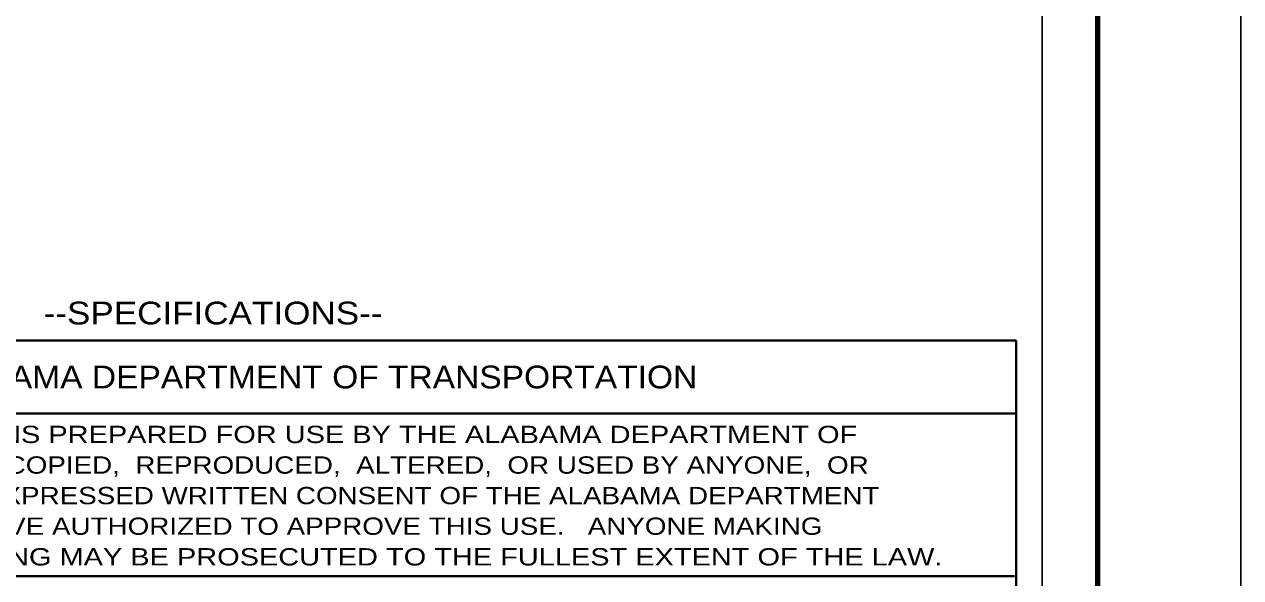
# Model space of a CAD drawing. Extents: x -50.5 to -21, y 43.3 to 54.
# Drawn here: x -39.807 to -36.781, y 45.173 to 46.55 of the extents above; entities that cross this region are included whole.
import ezdxf
from ezdxf.enums import TextEntityAlignment as Align

# ---------------------------------------------------------------- set-up
doc = ezdxf.new("R2010")
doc.units = 0
doc.header["$LTSCALE"] = 0.027
doc.layers.add('1', color=7, linetype='Continuous', lineweight=13)
doc.layers.add('3', color=7, linetype='Continuous', lineweight=13)

msp = doc.modelspace()

# ---------------------------------------------------------------- linework, layer by layer
at = {"layer": '1', "lineweight": 25}
for points in [[(-36.78061, 53.9085), (-36.78061, 43.2835), (-50.53061, 43.2835), (-50.53061, 53.9085)], [(-37.27409, 52.64417), (-50.15814, 52.64417), (-50.15814, 43.98425), (-37.27409, 43.98425)]]:
    msp.add_lwpolyline(points, close=True, dxfattribs=at)
at = {"layer": '1', "lineweight": 106}
msp.add_lwpolyline([(-50.3122, 43.86591), (-37.13635, 43.86591), (-37.13635, 52.77324), (-50.3122, 52.77324)], close=True, dxfattribs=at)
at = {"layer": '3', "lineweight": 40}
for p, q in [((-37.33638, 45.58113), (-41.21817, 45.58113)), ((-37.34338, 45.17659), (-41.22507, 45.17659))]:
    msp.add_line(p, q, dxfattribs=at)
msp.add_lwpolyline([(-37.33955, 45.76307), (-41.21826, 45.76307), (-41.21826, 44.01418), (-37.33955, 44.01418)], close=True, dxfattribs=at)

# ---------------------------------------------------------------- texts
at = {"layer": '1'}
for s, width, p in [('--SPECIFICATIONS--', 1.15, (-39.3373, 45.80325)), ('CURRENT ALABAMA DEPARTMENT OF TRANSPORTATION', 1.1, (-39.30982, 45.64398))]:
    msp.add_text(s, height=0.05671, dxfattribs=dict(at, width=width)).set_placement(p, align=Align.CENTER)
for s, width, p in [('THIS DRAWING REPRESENTS DESIGNS PREPARED FOR USE BY THE ALABAMA DEPARTMENT OF', 1.25, (-41.15149, 45.50783)), ('TRANSPORTATION AND IS NOT TO BE COPIED,  REPRODUCED,  ALTERED,  OR USED BY ANYONE,  OR', 1.2, (-41.15149, 45.43163)), ('ANY ORGANIZATION,  WITHOUT THE EXPRESSED WRITTEN CONSENT OF THE ALABAMA DEPARTMENT', 1.2, (-41.15149, 45.35554)), ('OF TRANSPORTATION REPRESENTATIVE AUTHORIZED TO APPROVE THIS USE.   ANYONE MAKING', 1.2, (-41.15149, 45.27935)), ('UNAUTHORIZED USE OF THIS DRAWING MAY BE PROSECUTED TO THE FULLEST EXTENT OF THE LAW.', 1.25, (-41.15149, 45.20307))]:
    msp.add_text(s, height=0.04308, dxfattribs=dict(at, width=width)).set_placement(p)

doc.saveas('drawing.dxf')
